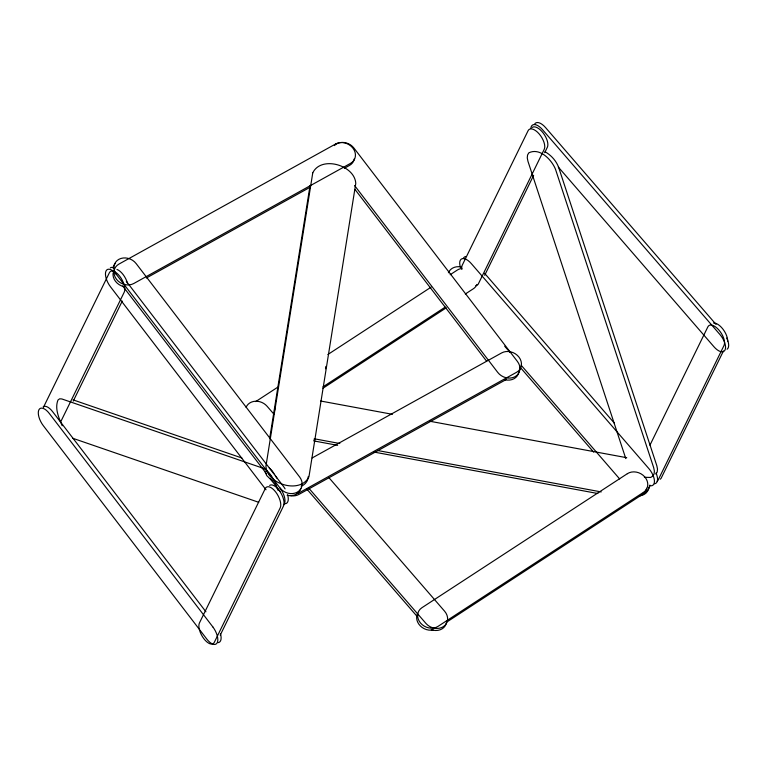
<?xml version="1.0" encoding="UTF-8"?>
<svg xmlns="http://www.w3.org/2000/svg" width="767" height="767" viewBox="0 0 767 767"><rect width="100%" height="100%" fill="white"/><g stroke="black" fill="none" stroke-linecap="round" stroke-linejoin="round"><path stroke-width="1.15" d="M269.648 438.657L310.05 185.566M308.334 476.403C308.123 480.794 305.333 484.782 301.115 486.173M314 440.929L314.374 438.561M325.515 368.783L325.889 366.425M274.471 410.93L275.037 408.006M43.498 407.2L109.374 272.745A12.703 5.868 61 0 1 119.805 276.331A12.703 5.868 61 0 1 124.244 292.15L60.468 422.301M73.239 401.122L122.25 301.086M220.234 635.134L283.474 506.057A12.703 5.868 61 0 0 279.984 491.561A12.703 5.868 61 0 0 269.639 485.406M484.677 275.324L533.65 175.279M544.704 152.681L547.341 147.302A12.703 6.078 56.9 0 0 543.295 133.142A12.703 6.078 56.9 0 0 532.25 127.408M649.937 445.186L707.864 326.857A12.703 6.078 56.9 0 1 718.928 330.059A12.703 6.078 56.9 0 1 724.01 345.495L658.182 479.96A12.703 6.078 56.9 0 1 657.127 481.225M723.434 350.989L661.288 477.927A12.703 6.078 56.9 0 1 660.243 479.193M655.938 474.102L657.204 471.926L657.501 469.049L656.811 465.674L558.597 167.216C556.113 160.648 551.089 155.193 545.021 151.732M255.718 401.582L277.769 387.191M327.883 354.498L431.112 287.146M450.162 274.72L457.18 270.147A12.703 10.719 26.1 0 1 461.878 268.44M322.974 386.865L445.253 307.088M465.301 294.01L473.316 288.785A12.703 10.719 26.1 0 0 476.901 284.49M322.974 388.246L446.26 307.816M447.065 621.864L642.516 494.36A12.703 10.719 26.1 0 0 646.629 488.253M146.382 277.999L309.753 187.455M344.306 168.299L349.541 165.394A12.703 10.719 26.1 0 0 354.335 158.692M312.15 457.957L501.695 352.897A12.703 10.719 26.1 0 1 518.981 357.134A12.703 10.719 26.1 0 1 516.555 372.302L299.782 492.452A12.703 10.719 26.1 0 1 296.982 493.536M506.134 379.56L298.785 494.485A12.703 10.719 26.1 0 1 289.638 495.511M644.395 477.285L650.684 477.457L652.822 476.125L654.088 473.948L654.385 471.082L653.705 467.707L555.481 169.248C551.598 159.661 539.786 147.36 528.827 152.844L527.562 155.02L527.265 157.897L527.945 161.271L625.795 458.589M320.616 401.007L392.436 414.314M430.114 421.294L626.744 457.707M315.093 438.935L339.819 443.508M377.498 450.488L601.213 491.925M314.096 440.967L337.653 445.33M374.152 452.089L597.867 493.526M73.057 399.866L241.883 457.995M72.884 438.312L258.709 502.299M273.023 481.762L266.743 475.588L265.114 471.849M269.38 468.062L272.141 470.794L276.992 478.234M716.033 324.412L545.538 127.552A12.703 6.078 56.9 0 0 534.474 124.35M558.338 167.091L713.972 346.789A12.703 6.078 56.9 0 0 725.036 350.001A12.703 6.078 56.9 0 0 719.964 334.565L542.422 129.585A12.703 6.078 56.9 0 0 530.86 128.281M484.571 273.292L614.405 423.192M504.676 346.195L510.151 352.523M521.1 365.159L619.65 478.944M520.103 367.201L593.62 452.079M274.116 414.381L267.079 406.251A12.703 10.719 26.1 0 0 246.082 407.325M328.87 477.592L444.62 611.232A12.703 10.719 26.1 0 1 443.345 626.649A12.703 10.719 26.1 0 1 425.934 623.418L308.622 487.965M306.848 489.106L417.123 616.428M354.594 185.566L497.764 372.436A12.703 10.719 26.1 0 0 515.05 376.674A12.703 10.719 26.1 0 0 517.466 361.516L353.951 148.079A12.703 10.719 26.1 0 0 334.364 145.586M355.044 189.497L486.594 361.19M126.287 281.259L273.809 473.824M275.267 475.722L283.263 486.153A12.703 5.868 61 0 1 285.084 488.876M265.996 489.768L110.467 286.762A12.703 5.868 61 0 1 106.028 270.952A12.703 5.868 61 0 1 116.459 274.538L279.974 487.975A12.703 5.868 61 0 1 283.387 505.041M122.701 286.033L266.6 473.853M270.233 478.598L278.958 489.979A12.703 10.719 26.1 0 0 280.396 491.58M205.93 611.788L52.587 411.63A12.703 5.868 61 0 0 43.182 406.788M62.185 425.743C58.838 417.881 54.543 408.485 57.995 400.01L59.653 398.811L61.839 398.955L263.532 468.397C271.422 472.827 275.046 482.04 277.875 490.19M123.621 286.57A12.703 10.719 26.1 0 1 113.113 272.851M518.837 372.014A12.703 10.719 26.1 0 1 504.907 379.732M520.352 367.633A12.703 10.719 26.1 0 1 519.863 369.445M116.431 274.509A12.703 10.719 26.1 0 1 118.856 259.342A12.703 10.719 26.1 0 1 136.143 263.58L299.657 477.016A12.703 10.719 26.1 0 1 297.241 492.184A12.703 10.719 26.1 0 1 279.955 487.946M300.837 488.435A12.703 10.719 26.1 0 1 287.098 495.242M113.065 268.086A12.703 10.719 26.1 0 1 115.558 263.129M116.958 269.447A12.703 5.868 61 0 1 127.466 283.167M220.484 633.724A12.703 5.868 61 0 1 218.049 642.641M110.343 267.875A12.703 5.868 61 0 1 113.612 267.654M287.644 494.801A12.703 5.868 61 0 1 285.209 503.727M446.471 622.583A12.703 10.719 26.1 0 1 431.255 629.697M433.365 629.928A12.703 10.719 26.1 0 1 420.374 625.968A12.703 10.719 26.1 0 1 417.315 614.07M649.898 485.06A12.703 10.719 26.1 0 1 642.967 493.354M448.398 272.774A12.703 10.719 26.1 0 1 460.948 266.897M648.901 487.103A12.703 10.719 26.1 0 1 639.956 495.837M461.849 269.476A12.703 6.078 56.9 0 1 462.261 265.171L528.089 130.706A12.703 6.078 56.9 0 1 539.153 133.909A12.703 6.078 56.9 0 1 544.225 149.335L478.397 283.809A12.703 6.078 56.9 0 1 475.828 285.612M726.704 338.017A12.703 6.078 56.9 0 1 727.097 349.234M713.559 323.022A12.703 6.078 56.9 0 1 723.07 329.302A12.703 6.078 56.9 0 1 727.615 341.564M460.478 267.424A12.703 6.078 56.9 0 1 461.993 258.747A12.703 6.078 56.9 0 1 471.293 263.58L648.834 468.56A12.703 6.078 56.9 0 1 654.443 480.947A12.703 6.078 56.9 0 1 649.428 485.588M656.034 472.98A12.703 6.078 56.9 0 1 654.443 483.776M463.345 258.345A12.703 6.078 56.9 0 1 465.924 256.533M312.754 172.882L265.928 466.183C266.906 484.591 300.635 494.264 308.957 476.738L355.773 183.438C354.795 165.02 321.066 155.356 312.754 172.882M265.324 488.474L199.449 622.929A12.703 5.868 61 0 0 203.888 638.738A12.703 5.868 61 0 0 214.309 642.334L280.195 507.879A12.703 5.868 61 0 0 275.756 492.069A12.703 5.868 61 0 0 265.324 488.474M627.368 473.68L421.898 607.732A12.703 10.719 26.1 0 0 420.632 623.14A12.703 10.719 26.1 0 0 438.043 626.371L643.513 492.318A12.703 10.719 26.1 0 0 644.779 476.911A12.703 10.719 26.1 0 0 627.368 473.68M335.678 143.956L118.904 264.107A12.703 10.719 26.1 0 0 116.479 279.265A12.703 10.719 26.1 0 0 133.765 283.512L350.538 163.361A12.703 10.719 26.1 0 0 352.964 148.194A12.703 10.719 26.1 0 0 335.678 143.956M212.814 626.888L49.299 413.451A12.703 5.868 61 0 0 38.868 409.866A12.703 5.868 61 0 0 43.307 425.675L206.831 639.112A12.703 5.868 61 0 0 217.253 642.698A12.703 5.868 61 0 0 212.814 626.888"/></g></svg>
